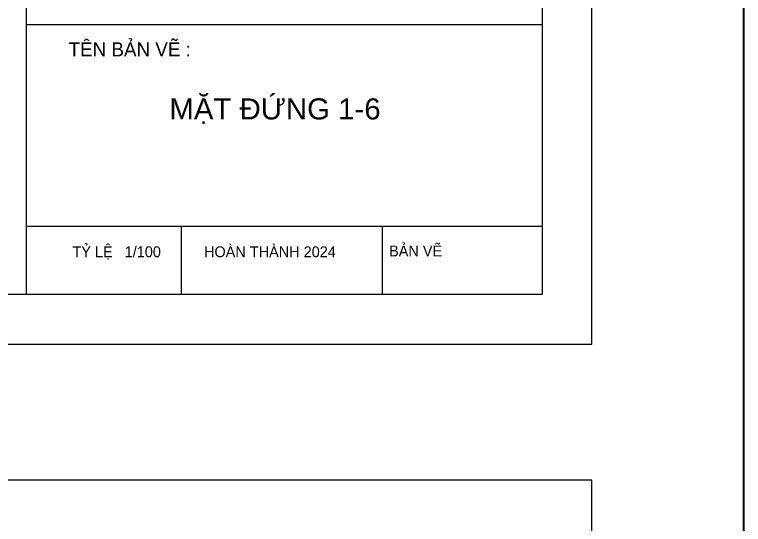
# Model space of a CAD drawing. Header units: millimetres. Extents: x 886808 to 1650903, y -1008069 to 230892.
# Drawn here: x 1061677 to 1078332, y -435754 to -424098 of the extents above; entities that cross this region are included whole.
import ezdxf

# ---------------------------------------------------------------- set-up
doc = ezdxf.new("R2010")
doc.units = ezdxf.units.MM
for name, color, linetype, lineweight in [('01- NET TUONG- 242', 242, 'Continuous', 40), ('A-Wall', 113, 'Continuous', 30), ('Q - TEN PHONG', 7, 'Continuous', 18), ('Text', 250, 'Continuous', 25)]:
    doc.layers.add(name, color=color, linetype=linetype, lineweight=lineweight)
doc.layers.add('CUA', color=75, linetype='Continuous')
doc.layers.add('TUONG', color=1, linetype='Continuous')
doc.styles.add('a 1', font='')
doc.styles.add('DAT', font='')
doc.styles.get('a 1').set_extended_font_data('VNI-Avo')
doc.styles.get('DAT').set_extended_font_data('VNI-Helve')

msp = doc.modelspace()

# ---------------------------------------------------------------- linework, layer by layer
at = {"layer": '01- NET TUONG- 242', "transparency": 33554636}
msp.add_lwpolyline([(909555, -328304.5), (1078331.5, -328304.5), (1078331.5, -596476.5), (909555, -596476.5)], close=True, dxfattribs=at)
at = {"layer": 'A-Wall', "linetype": 'Continuous', "transparency": 33554636}
for p, q in [((1061942.1, -385411.5), (1061942.1, -430497.4)), ((1073729.1, -385411.5), (1073729.1, -430497.4)), ((1073729.1, -430497.4), (1010166.2, -430497.4))]:
    msp.add_line(p, q, dxfattribs=at)
at = {"layer": 'CUA', "color": 4, "transparency": 33554636}
for p, q in [((1061942, -424328.2), (1073729.1, -424328.2)), ((1061942, -428938.4), (1073729.1, -428938.4)), ((1065485.2, -428938.4), (1065485.2, -430497.4)), ((1070077.5, -428938.4), (1070077.5, -430497.4))]:
    msp.add_line(p, q, dxfattribs=at)
at = {"layer": 'Defpoints', "transparency": 33554636}
for points in [[(1007896.1, -431632.4), (1074864.1, -431632.4), (1074864.1, -384276.5), (1007896.1, -384276.5)], [(1007896.1, -482101.5), (1074864.1, -482101.5), (1074864.1, -434745.6), (1007896.1, -434745.6)]]:
    msp.add_lwpolyline(points, close=True, dxfattribs=at)
at = {"layer": 'TUONG', "transparency": 33554636}
msp.add_line((1073729.1, -385411.5), (1073729.1, -430497.4), dxfattribs=at)

# ---------------------------------------------------------------- texts
at = {"layer": 'Q - TEN PHONG', "transparency": 33554636, "insert": (1067628.3, -426013.8), "char_height": 480.802, "width": 12709.717, "attachment_point": 2, "style": 'DAT'}
msp.add_mtext('{\\fArial|b0|i0|c0|p34;MẶT ĐỨNG 1-6}', dxfattribs=at)
at = {"layer": 'Text', "linetype": 'ByBlock', "lineweight": -2, "transparency": 33554636, "style": 'a 1'}
msp.add_text('TEÂN BAÛN VEÕ :', height=321.404, dxfattribs=at).set_placement((1062911.2, -425053.8))
at = {"layer": 'Text', "color": 4, "linetype": 'ByBlock', "lineweight": -2, "transparency": 33554636, "style": 'a 1'}
for s, height, p in [('TYÛ LEÄ   1/100', 247.234, (1062999, -429644.3)), ('HOAØN THAØNH 2024', 247.234, (1066005.2, -429644.3)), ('BAÛN VEÕ', 247.23, (1070235.1, -429625.8))]:
    msp.add_text(s, height=height, dxfattribs=at).set_placement(p)

doc.saveas('drawing.dxf')
